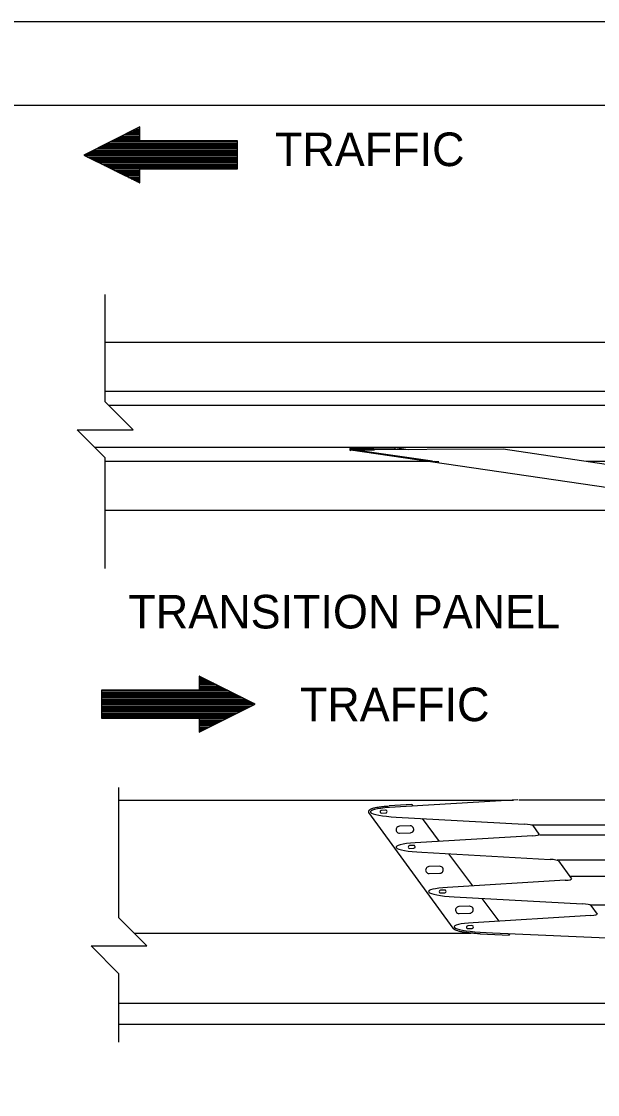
# Model space of a CAD drawing. Extents: x 1000 to 1036.3, y 1000 to 1022.
# Drawn here: x 1008.37 to 1011.8, y 1015.61 to 1022 of the extents above; entities that cross this region are included whole.
import ezdxf

# ---------------------------------------------------------------- set-up
doc = ezdxf.new("R2010")
doc.units = 0
for name, color, linetype in [('1', 7, 'Continuous'), ('16', 7, 'Continuous'), ('24', 7, 'Continuous'), ('25', 7, 'Continuous'), ('26', 7, 'Continuous'), ('41', 7, 'Continuous'), ('5', 7, 'Continuous'), ('SB_PL_CUTLINE_PR', 7, 'Continuous'), ('SB_PL_SBL4_PR', 7, 'Continuous')]:
    doc.layers.add(name, color=color, linetype=linetype)

msp = doc.modelspace()

# ---------------------------------------------------------------- linework, layer by layer
at = {"layer": '1'}
for p, q in [((1012.9568, 1020.0892), (1008.8708, 1020.0892)), ((1012.9568, 1019.7975), (1008.8708, 1019.7975)), ((1012.9568, 1019.7142), (1008.8914, 1019.7142)), ((1012.9568, 1019.4642), (1008.8081, 1019.4642)), ((1010.8102, 1019.3809), (1008.8708, 1019.3809)), ((1012.5172, 1019.3809), (1011.7354, 1019.3809)), ((1012.9568, 1019.0892), (1008.8708, 1019.0892)), ((1008.9535, 1017.365), (1011.3034, 1017.365)), ((1009.0449, 1016.5725), (1011.0482, 1016.5732)), ((1008.9535, 1016.1567), (1013.0396, 1016.1567)), ((1008.9535, 1016.0317), (1013.0396, 1016.0317))]:
    msp.add_line(p, q, dxfattribs=at)
for points in [[(1008.7433, 1021.2046), (1009.0767, 1021.0385), (1009.0767, 1021.1219), (1009.66, 1021.1219), (1009.66, 1021.2886), (1009.0767, 1021.2886), (1009.0767, 1021.3719)], [(1009.7652, 1017.9364), (1009.4318, 1018.1024), (1009.4318, 1018.0191), (1008.8485, 1018.0191), (1008.8485, 1017.8524), (1009.4318, 1017.8524), (1009.4318, 1017.769)]]:
    msp.add_lwpolyline(points, close=True, dxfattribs=at)
for points in [[(1009.0686, 1021.3679), (1009.0767, 1021.3679)], [(1008.9358, 1021.3012), (1009.0767, 1021.3012)], [(1008.9358, 1021.3012), (1009.0767, 1021.3012)], [(1008.9523, 1021.3095), (1009.0767, 1021.3095)], [(1008.969, 1021.3179), (1009.0767, 1021.3179)], [(1008.9856, 1021.3262), (1009.0767, 1021.3262)], [(1009.0022, 1021.3345), (1009.0767, 1021.3345)], [(1009.0188, 1021.3429), (1009.0767, 1021.3429)], [(1009.0354, 1021.3512), (1009.0767, 1021.3512)], [(1009.052, 1021.3595), (1009.0767, 1021.3595)], [(1008.8195, 1021.2429), (1009.66, 1021.2429)], [(1008.8362, 1021.2512), (1009.66, 1021.2512)], [(1008.8528, 1021.2595), (1009.66, 1021.2595)], [(1008.8693, 1021.2679), (1009.66, 1021.2679)], [(1008.8859, 1021.2762), (1009.66, 1021.2762)], [(1008.9026, 1021.2845), (1009.66, 1021.2845)], [(1008.9192, 1021.2929), (1009.0767, 1021.2929)], [(1008.7503, 1021.2012), (1009.66, 1021.2012)], [(1008.7531, 1021.2095), (1009.66, 1021.2095)], [(1008.7669, 1021.1929), (1009.66, 1021.1929)], [(1008.7669, 1021.1929), (1009.66, 1021.1929)], [(1008.7698, 1021.2179), (1009.66, 1021.2179)], [(1008.7837, 1021.1845), (1009.66, 1021.1845)], [(1008.7863, 1021.2262), (1009.66, 1021.2262)], [(1008.8004, 1021.1762), (1009.66, 1021.1762)], [(1008.8029, 1021.2345), (1009.66, 1021.2345)], [(1008.8172, 1021.1679), (1009.66, 1021.1679)], [(1008.8338, 1021.1595), (1009.66, 1021.1595)], [(1008.8506, 1021.1512), (1009.66, 1021.1512)], [(1008.8673, 1021.1429), (1009.66, 1021.1429)], [(1008.8841, 1021.1345), (1009.66, 1021.1345)], [(1008.9008, 1021.1262), (1009.66, 1021.1262)], [(1008.9092, 1021.122), (1009.66, 1021.122)], [(1008.9259, 1021.1137), (1009.0767, 1021.1137)], [(1008.9426, 1021.1054), (1009.0767, 1021.1054)], [(1008.9593, 1021.097), (1009.0767, 1021.097)], [(1008.9761, 1021.0887), (1009.0767, 1021.0887)], [(1008.9928, 1021.0804), (1009.0767, 1021.0804)], [(1009.0095, 1021.072), (1009.0767, 1021.072)], [(1009.0263, 1021.0637), (1009.0767, 1021.0637)], [(1009.043, 1021.0554), (1009.0767, 1021.0554)], [(1009.0598, 1021.047), (1009.0767, 1021.047)], [(1009.0764, 1021.0387), (1009.0767, 1021.0387)], [(1008.8708, 1018.7444), (1008.8708, 1019.4015), (1008.7041, 1019.5682), (1009.0374, 1019.5682), (1008.8708, 1019.7349), (1008.8708, 1020.375)], [(1009.4321, 1018.1023), (1009.4318, 1018.1023)], [(1009.4488, 1018.0939), (1009.4318, 1018.0939)], [(1009.4655, 1018.0856), (1009.4318, 1018.0856)], [(1009.4823, 1018.0773), (1009.4318, 1018.0773)], [(1009.499, 1018.0689), (1009.4318, 1018.0689)], [(1009.5157, 1018.0606), (1009.4318, 1018.0606)], [(1009.5324, 1018.0523), (1009.4318, 1018.0523)], [(1009.5492, 1018.0439), (1009.4318, 1018.0439)], [(1009.5993, 1018.0189), (1008.8485, 1018.0189)], [(1009.6077, 1018.0148), (1008.8485, 1018.0148)], [(1009.6244, 1018.0064), (1008.8485, 1018.0064)], [(1009.6412, 1017.9981), (1008.8485, 1017.9981)], [(1009.6579, 1017.9898), (1008.8485, 1017.9898)], [(1009.6747, 1017.9814), (1008.8485, 1017.9814)], [(1009.5659, 1018.0356), (1009.4318, 1018.0356)], [(1009.5826, 1018.0273), (1009.4318, 1018.0273)], [(1009.6913, 1017.9731), (1008.8485, 1017.9731)], [(1009.7081, 1017.9648), (1008.8485, 1017.9648)], [(1009.7248, 1017.9564), (1008.8485, 1017.9564)], [(1009.7416, 1017.9481), (1008.8485, 1017.9481)], [(1009.7416, 1017.9481), (1008.8485, 1017.9481)], [(1009.7583, 1017.9398), (1008.8485, 1017.9398)], [(1009.7554, 1017.9314), (1008.8485, 1017.9314)], [(1009.7388, 1017.9231), (1008.8485, 1017.9231)], [(1009.7222, 1017.9148), (1008.8485, 1017.9148)], [(1009.7056, 1017.9064), (1008.8485, 1017.9064)], [(1009.689, 1017.8981), (1008.8485, 1017.8981)], [(1009.6723, 1017.8898), (1008.8485, 1017.8898)], [(1009.6558, 1017.8814), (1008.8485, 1017.8814)], [(1009.6392, 1017.8731), (1008.8485, 1017.8731)], [(1009.6226, 1017.8648), (1008.8485, 1017.8648)], [(1009.6059, 1017.8564), (1008.8485, 1017.8564)], [(1009.5893, 1017.8481), (1009.4318, 1017.8481)], [(1009.5728, 1017.8398), (1009.4318, 1017.8398)], [(1009.5728, 1017.8398), (1009.4318, 1017.8398)], [(1009.5562, 1017.8314), (1009.4318, 1017.8314)], [(1009.5395, 1017.8231), (1009.4318, 1017.8231)], [(1009.5229, 1017.8148), (1009.4318, 1017.8148)], [(1009.5063, 1017.8064), (1009.4318, 1017.8064)], [(1009.4898, 1017.7981), (1009.4318, 1017.7981)], [(1009.4731, 1017.7898), (1009.4318, 1017.7898)], [(1009.4565, 1017.7814), (1009.4318, 1017.7814)], [(1009.4399, 1017.7731), (1009.4318, 1017.7731)], [(1008.9535, 1015.9236), (1008.9535, 1016.3306), (1008.7868, 1016.4973), (1009.1201, 1016.4973), (1008.9535, 1016.664), (1008.9535, 1017.4405)]]:
    msp.add_lwpolyline(points, dxfattribs=at)
at = {"layer": '16'}
for p, q in [((1010.3287, 1019.4589), (1010.3503, 1019.461)), ((1010.3287, 1019.4589), (1010.3287, 1019.4486)), ((1010.3501, 1019.4507), (1010.3287, 1019.4486)), ((1010.3287, 1019.4486), (1010.3344, 1019.4464)), ((1010.8213, 1019.3819), (1010.3345, 1019.4515)), ((1011.2415, 1019.4543), (1010.3348, 1019.4507)), ((1010.3348, 1019.4507), (1012.5085, 1019.1314)), ((1010.3348, 1019.4507), (1010.3348, 1019.4507)), ((1010.3503, 1019.461), (1010.3501, 1019.4507)), ((1010.3503, 1019.461), (1010.3989, 1019.4623)), ((1010.3989, 1019.4623), (1010.4573, 1019.4628)), ((1010.3989, 1019.4623), (1010.3989, 1019.4519)), ((1010.4573, 1019.4524), (1010.3989, 1019.4519)), ((1010.4573, 1019.4628), (1010.5969, 1019.4632)), ((1010.4573, 1019.4628), (1010.4573, 1019.4524)), ((1010.5968, 1019.4529), (1010.4573, 1019.4524)), ((1010.5969, 1019.4632), (1010.5968, 1019.4529)), ((1010.5969, 1019.4632), (1010.6747, 1019.452)), ((1012.5164, 1019.2648), (1011.2415, 1019.4543)), ((1010.821, 1019.3818), (1010.8213, 1019.3819)), ((1010.8213, 1019.3819), (1010.8338, 1019.3803)), ((1010.8543, 1019.3789), (1010.8338, 1019.3803)), ((1010.8584, 1019.3789), (1010.8543, 1019.3789)), ((1011.3296, 1017.3666), (1010.5636, 1017.3204)), ((1010.6967, 1017.3383), (1010.5631, 1017.3302)), ((1010.6967, 1017.3383), (1010.7037, 1017.3289)), ((1010.6045, 1017.2644), (1011.3674, 1017.2221)), ((1010.7585, 1017.2559), (1010.8608, 1017.1191)), ((1011.4171, 1017.213), (1011.4543, 1017.1619)), ((1011.418, 1017.1527), (1010.7166, 1017.1104)), ((1010.7574, 1017.0544), (1011.5204, 1017.0121)), ((1010.9158, 1017.0456), (1011.059, 1016.8545)), ((1011.5701, 1017.003), (1011.6474, 1016.8969)), ((1011.611, 1016.8878), (1010.9097, 1016.8455)), ((1010.9505, 1016.7895), (1011.7135, 1016.7471)), ((1011.1145, 1016.7804), (1011.2161, 1016.6447)), ((1011.7631, 1016.738), (1011.8004, 1016.687)), ((1011.764, 1016.6778), (1011.0626, 1016.6355)), ((1011.1035, 1016.5795), (1011.1783, 1016.5753)), ((1011.1783, 1016.5753), (1012.1099, 1016.5332)), ((1011.1044, 1016.5688), (1011.2788, 1016.5609)), ((1011.2711, 1016.571), (1011.2788, 1016.5609))]:
    msp.add_line(p, q, dxfattribs=at)
for centre, major_axis, ratio, start_param, end_param in [((1011.0595, 1019.3798), (-0.2124, 0.0008), 0.01489, 0.103938, 0.107244), ((1010.6632, 1017.2924), (-0.2124, 0.0032), 0.141427, 5.202287, 7.575935), ((1011.3483, 1017.213), (0.0692, -0.001), 0.141427, 0.105926, 1.29275), ((1011.3855, 1017.1619), (0.0692, -0.001), 0.141427, 5.202287, 6.389111), ((1010.8162, 1017.0824), (-0.2124, 0.0032), 0.141427, 5.202287, 7.575935), ((1011.5013, 1017.003), (0.0692, -0.001), 0.141427, 0.105926, 1.29275), ((1011.5786, 1016.8969), (0.0692, -0.001), 0.141427, 5.202287, 6.389111), ((1011.0092, 1016.8174), (-0.2124, 0.0032), 0.141427, 5.202287, 7.575935), ((1011.6943, 1016.738), (0.0692, -0.001), 0.141427, 0.105926, 1.29275), ((1011.7315, 1016.6869), (0.0692, -0.001), 0.141427, 5.202287, 6.389111), ((1011.1622, 1016.6075), (-0.2124, 0.0032), 0.141427, 5.202287, 7.575935)]:
    msp.add_ellipse(centre, major_axis=major_axis, ratio=ratio, start_param=start_param, end_param=end_param, dxfattribs=at)
msp.add_open_spline([(1011.1044, 1016.5688), (1011.082, 1016.57), (1011.0594, 1016.5719), (1011.0184, 1016.5766), (1011, 1016.5795), (1010.9781, 1016.5845), (1010.9716, 1016.5861), (1010.9607, 1016.5898), (1010.9562, 1016.5917), (1010.9506, 1016.595), (1010.949, 1016.5962), (1010.9465, 1016.5984), (1010.9459, 1016.599), (1010.9443, 1016.6009), (1010.9434, 1016.6021), (1010.9428, 1016.6035), (1010.9428, 1016.6035), (1010.9428, 1016.6035)], degree=3, dxfattribs=at)
at = {"layer": '24'}
for p, q in [((1010.6876, 1017.2116), (1010.6234, 1017.2095)), ((1010.6248, 1017.1685), (1010.6891, 1017.1705)), ((1010.6891, 1017.1705), (1010.6891, 1017.1705)), ((1010.8636, 1016.9711), (1010.7995, 1016.9689)), ((1010.8009, 1016.9279), (1010.8651, 1016.9301)), ((1010.8651, 1016.9301), (1010.8651, 1016.9301)), ((1011.0418, 1016.733), (1010.9776, 1016.7309)), ((1010.9791, 1016.6899), (1011.0433, 1016.6921)), ((1011.0433, 1016.6921), (1011.0433, 1016.6921))]:
    msp.add_line(p, q, dxfattribs=at)
for centre, start_param, end_param in [((1010.6883, 1017.1911), 4.746932, 7.888525), ((1010.6241, 1017.1889), 1.605339, 4.746932), ((1010.8002, 1016.9484), 1.605339, 4.746932), ((1010.8643, 1016.9506), 4.746932, 7.888525), ((1010.9784, 1016.7104), 1.605339, 4.746932), ((1011.0426, 1016.7126), 4.746932, 7.888525)]:
    msp.add_ellipse(centre, major_axis=(0.0206, 0), ratio=0.99652, start_param=start_param, end_param=end_param, dxfattribs=at)
at = {"layer": '25'}
msp.add_line((1010.9428, 1016.6035), (1010.4414, 1017.2917), dxfattribs=at)
msp.add_open_spline([(1010.4414, 1017.2917), (1010.4412, 1017.2925), (1010.441, 1017.2933), (1010.4408, 1017.296), (1010.441, 1017.298), (1010.4421, 1017.3014), (1010.4429, 1017.303), (1010.4447, 1017.3055), (1010.4457, 1017.3066), (1010.449, 1017.3095), (1010.4515, 1017.311), (1010.4571, 1017.3137), (1010.4601, 1017.315), (1010.4707, 1017.3185), (1010.4794, 1017.3205), (1010.4996, 1017.324), (1010.5111, 1017.3257), (1010.5361, 1017.3284), (1010.5494, 1017.3294), (1010.5631, 1017.3302)], degree=3, dxfattribs=at)
at = {"layer": '26'}
for p, q in [((1010.5411, 1017.3052), (1010.5165, 1017.3042)), ((1010.5171, 1017.2878), (1010.5418, 1017.2888)), ((1010.7087, 1017.0952), (1010.6841, 1017.0943)), ((1010.6841, 1017.0943), (1010.6841, 1017.0943)), ((1010.6847, 1017.0779), (1010.7095, 1017.0788)), ((1010.8931, 1016.8296), (1010.8685, 1016.8286)), ((1010.8685, 1016.8286), (1010.8685, 1016.8286)), ((1010.8691, 1016.8122), (1010.8938, 1016.8132)), ((1011.0551, 1016.6178), (1011.0306, 1016.6169)), ((1011.0306, 1016.6169), (1011.0306, 1016.6169)), ((1011.0312, 1016.6005), (1011.0559, 1016.6014))]:
    msp.add_line(p, q, dxfattribs=at)
for centre, start_param, end_param in [((1010.5168, 1017.296), 1.609943, 4.751536), ((1010.5414, 1017.297), 4.751536, 7.893129), ((1010.6844, 1017.0861), 1.609943, 4.751536), ((1010.7091, 1017.087), 4.751536, 7.893129), ((1010.8688, 1016.8204), 1.609943, 4.751536), ((1010.8935, 1016.8214), 4.751536, 7.893129), ((1011.0309, 1016.6087), 1.609943, 4.751536), ((1011.0555, 1016.6096), 4.751536, 7.893129)]:
    msp.add_ellipse(centre, major_axis=(0.00823, 0), ratio=0.99652, start_param=start_param, end_param=end_param, dxfattribs=at)
at = {"layer": '41'}
for p, q in [((1010.3423, 1019.4557), (1010.3638, 1019.4578)), ((1010.3423, 1019.4557), (1010.3423, 1019.4454)), ((1010.3638, 1019.4578), (1010.4126, 1019.4592)), ((1010.4126, 1019.4489), (1010.3638, 1019.4474)), ((1010.4126, 1019.4592), (1010.471, 1019.4598)), ((1010.471, 1019.4494), (1010.4126, 1019.4489)), ((1010.3638, 1019.4474), (1010.3423, 1019.4454))]:
    msp.add_line(p, q, dxfattribs=at)
for centre, start_param, end_param in [((1010.5746, 1019.4452), 5.200184, 6.387123), ((1010.7276, 1019.4231), 0.103938, 0.107243)]:
    msp.add_ellipse(centre, major_axis=(-0.2124, 0.0003), ratio=0.01489, start_param=start_param, end_param=end_param, dxfattribs=at)
at = {"layer": '5'}
for p, q in [((1011.3338, 1017.3669), (1015.0818, 1017.3669)), ((1011.4135, 1017.2181), (1018.2259, 1017.2181)), ((1011.4569, 1017.1583), (1018.2566, 1017.1583)), ((1011.5626, 1017.0098), (1018.3326, 1017.0098)), ((1011.6361, 1016.9123), (1018.3902, 1016.8971)), ((1011.7599, 1016.7424), (1018.5137, 1016.7424))]:
    msp.add_line(p, q, dxfattribs=at)
at = {"layer": 'SB_PL_CUTLINE_PR'}
msp.add_lwpolyline([(1000, 1022), (1036, 1022), (1036, 1000), (1000, 1000)], close=True, dxfattribs=at)
at = {"layer": 'SB_PL_SBL4_PR'}
msp.add_lwpolyline([(1007, 1000.5), (1035.5, 1000.5), (1035.5, 1021.5), (1007, 1021.5)], close=True, dxfattribs=at)

# ---------------------------------------------------------------- texts
at = {"layer": '1'}
for s, p in [('TRAFFIC', (1009.8822, 1021.139)), ('TRANSITION PANEL', (1009.0094, 1018.3868)), ('TRAFFIC', (1010.0308, 1017.8349))]:
    msp.add_text(s, height=0.2, dxfattribs=at).set_placement(p)

doc.saveas('drawing.dxf')
